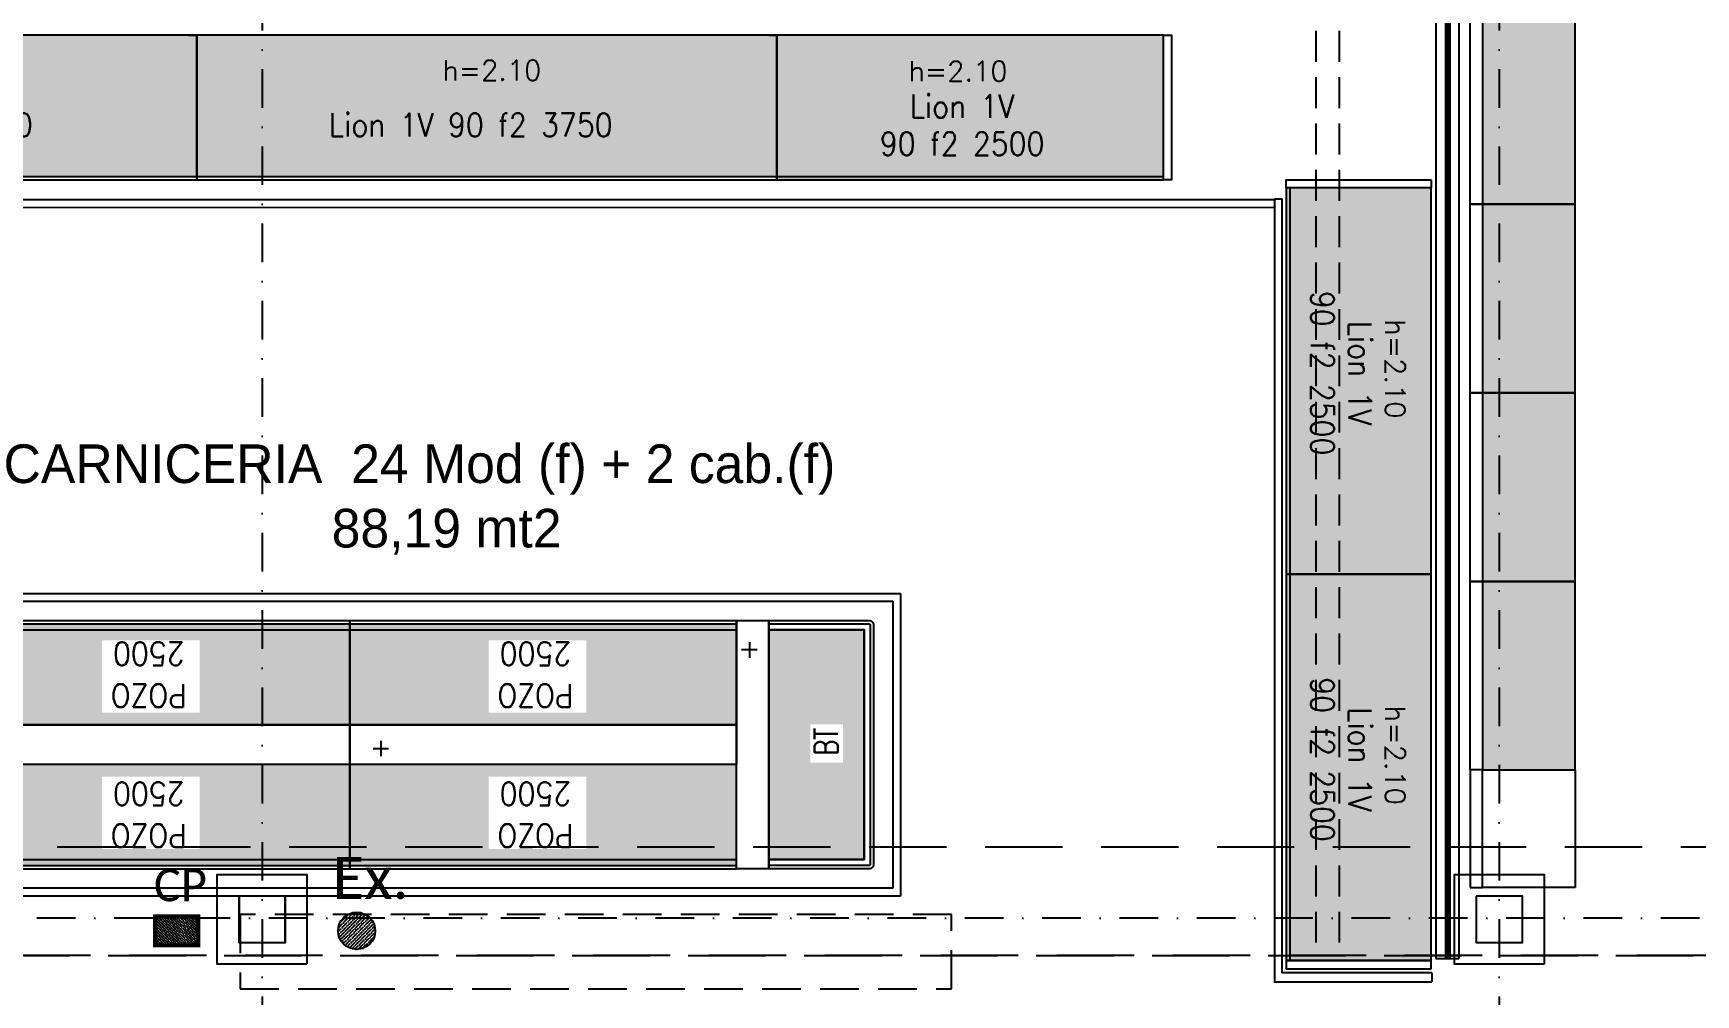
# Model space of a CAD drawing. Header units: millimetres. Extents: x 340 to 1003762, y 22 to 362022.
# Drawn here: x 626740 to 637491, y 282563 to 288784 of the extents above; entities that cross this region are included whole.
import ezdxf
from ezdxf.enums import TextEntityAlignment as Align

# ---------------------------------------------------------------- set-up
doc = ezdxf.new("R2010")
doc.units = ezdxf.units.MM
for name, pattern in [('LSBB_P_002 - PLANTA 1° NIVEL SALA DE VENTAS$0$000_ALTILLO PROPUESTA$0$HIDDEN', [0.375, 0.25, -0.125]), ('LSBB_P_002 - PLANTA 1° NIVEL SALA DE VENTAS$0$CONTINUOS', [0]), ('LSBB_P_002 - PLANTA 1° NIVEL SALA DE VENTAS$0$DASHDOT2', [0.5, 0.25, -0.125, 0, -0.125]), ('LSBB_P_002 - PLANTA 1° NIVEL SALA DE VENTAS$0$DASHED', [0.75, 0.5, -0.25]), ('LSBB_P_002 - PLANTA 1° NIVEL SALA DE VENTAS$0$HIDDEN', [0.375, 0.25, -0.125]), ('LSBB_P_002 - PLANTA 1° NIVEL SALA DE VENTAS$0$LAYOUT$0$LAYOUT 25-04$0$CONTINUOS', [0])]:
    doc.linetypes.add(name, pattern=pattern)
for name, color, linetype in [('A-DEMOLICION SV', 40, 'Continuous'), ('LSBB_P_002 - PLANTA 1° NIVEL SALA DE VENTAS$0$A-DEMOLICIONES', 30, 'LSBB_P_002 - PLANTA 1° NIVEL SALA DE VENTAS$0$DASHED'), ('LSBB_P_002 - PLANTA 1° NIVEL SALA DE VENTAS$0$A-GONDOLAS', 1, 'Continuous'), ('LSBB_P_002 - PLANTA 1° NIVEL SALA DE VENTAS$0$A-LAYOUT', 7, 'Continuous'), ('LSBB_P_002 - PLANTA 1° NIVEL SALA DE VENTAS$0$A-MUEBLES FRIO', 2, 'Continuous'), ('LSBB_P_002 - PLANTA 1° NIVEL SALA DE VENTAS$0$A-SALA DEFENSAS', 9, 'Continuous'), ('LSBB_P_002 - PLANTA 1° NIVEL SALA DE VENTAS$0$A-SE CONSTRUYE RELLENO', 10, 'LSBB_P_002 - PLANTA 1° NIVEL SALA DE VENTAS$0$CONTINUOS'), ('LSBB_P_002 - PLANTA 1° NIVEL SALA DE VENTAS$0$A-TEXTO SV', 2, 'LSBB_P_002 - PLANTA 1° NIVEL SALA DE VENTAS$0$DASHDOT2'), ('LSBB_P_002 - PLANTA 1° NIVEL SALA DE VENTAS$0$CENEFA', 6, 'LSBB_P_002 - PLANTA 1° NIVEL SALA DE VENTAS$0$HIDDEN'), ('LSBB_P_002 - PLANTA 1° NIVEL SALA DE VENTAS$0$E-SF O CP', 7, 'Continuous'), ('LSBB_P_002 - PLANTA 1° NIVEL SALA DE VENTAS$0$EJES', 8, 'LSBB_P_002 - PLANTA 1° NIVEL SALA DE VENTAS$0$DASHDOT2'), ('LSBB_P_002 - PLANTA 1° NIVEL SALA DE VENTAS$0$ESTRUCTURA', 5, 'Continuous'), ('LSBB_P_002 - PLANTA 1° NIVEL SALA DE VENTAS$0$LAYOUT$0$A-GONDOLAS DELGADO', 8, 'Continuous'), ('LSBB_P_002 - PLANTA 1° NIVEL SALA DE VENTAS$0$LAYOUT$0$A-SALA-HATCH-CARNICERIA', 10, 'LSBB_P_002 - PLANTA 1° NIVEL SALA DE VENTAS$0$LAYOUT$0$LAYOUT 25-04$0$CONTINUOS'), ('LSBB_P_002 - PLANTA 1° NIVEL SALA DE VENTAS$0$N- EXTINTOR O RH', 1, 'Continuous'), ('LSBB_P_002 - PLANTA 1° NIVEL SALA DE VENTAS$0$TABIQUE', 3, 'Continuous'), ('LSBB_P_002 - PLANTA 1° NIVEL SALA DE VENTAS$0$ZOCALOS-HORM', 8, 'Continuous')]:
    doc.layers.add(name, color=color, linetype=linetype)
doc.layers.add('LSBB_P_002 - PLANTA 1° NIVEL SALA DE VENTAS$0$LAYOUT$0$A-SALA-HATCH-VINOS Y LICORES', color=7, linetype='Continuous', true_color=0x008542)
doc.styles.add('LSBB_P_002 - PLANTA 1° NIVEL SALA DE VENTAS$0$1208_Sala de Ventas$0$ARQ', font='SIMPLEX.shx')
doc.styles.add('LSBB_P_002 - PLANTA 1° NIVEL SALA DE VENTAS$0$LAYOUT$0$LAYOUT 25-04$0$REF-LAYOUT-19$0$REF-LAYOUT-13$0$ROMANS', font='romans', dxfattribs={"height": 52})
doc.styles.add('LSBB_P_002 - PLANTA 1° NIVEL SALA DE VENTAS$0$LAYOUT$0$LAYOUT 25-04$0$TESTI15', font='romans.shx', dxfattribs={"width": 0.9, "height": 1.5})
doc.styles.add('LSBB_P_002 - PLANTA 1° NIVEL SALA DE VENTAS$0$LAYOUT$0$REF-LAYOUT N+0.00 E 03$0$REF-LAYOUT N+0.00 E 02$0$Walmart_CENTURY GOTHIC', font='GOTHIC.TTF')
doc.styles.add('LSBB_P_002 - PLANTA 1° NIVEL SALA DE VENTAS$0$STANDARD', font='txt')

# ---------------------------------------------------------------- blocks, each defined once
blk = doc.blocks.new('LSBB_P_002 - PLANTA 1° NIVEL SALA DE VENTAS$0$LAYOUT$0$A$C26994FF2')
h = blk.add_hatch(color=256)
h.dxf.hatch_style = 1
h.paths.add_polyline_path([(0, 0), (2.5, 0), (2.5, -0.937), (0, -0.937)])
at = {"layer": 'LSBB_P_002 - PLANTA 1° NIVEL SALA DE VENTAS$0$A-MUEBLES FRIO'}
blk.add_lwpolyline([(2.5, 0), (0, 0), (0, -0.937), (2.5, -0.937)], close=True, dxfattribs=at)
blk.add_lwpolyline([(0, -0.915), (2.5, -0.915)], dxfattribs=at)
at = {"layer": 'LSBB_P_002 - PLANTA 1° NIVEL SALA DE VENTAS$0$A-MUEBLES FRIO', "style": 'LSBB_P_002 - PLANTA 1° NIVEL SALA DE VENTAS$0$LAYOUT$0$LAYOUT 25-04$0$REF-LAYOUT-19$0$REF-LAYOUT-13$0$ROMANS'}
blk.add_text('h=2.10', height=0.13, dxfattribs=at).set_placement((1.172, -0.298), align=Align.CENTER)
at = {"layer": 'LSBB_P_002 - PLANTA 1° NIVEL SALA DE VENTAS$0$A-MUEBLES FRIO', "style": 'LSBB_P_002 - PLANTA 1° NIVEL SALA DE VENTAS$0$LAYOUT$0$LAYOUT 25-04$0$TESTI15', "width": 0.9}
for s, p in [('Lion 1V', (1.199, -0.46)), ('90 f2 2500', (1.199, -0.703))]:
    blk.add_text(s, height=0.15, dxfattribs=at).set_placement(p, align=Align.MIDDLE_CENTER)
blk = doc.blocks.new('LSBB_P_002 - PLANTA 1° NIVEL SALA DE VENTAS$0$1208_Sala de Ventas$0$G. 122 X 60')
h = blk.add_hatch(color=256)
h.dxf.hatch_style = 1
h.paths.add_polyline_path([(-0.005, 0), (0.595, 0), (0.595, 1.22), (-0.005, 1.22)])
at = {"layer": 'LSBB_P_002 - PLANTA 1° NIVEL SALA DE VENTAS$0$A-GONDOLAS'}
for points in [[(-0.005, 0), (-0.085, 0), (-0.085, 1.22), (-0.005, 1.22)], [(-0.005, 0), (0.595, 0), (0.595, 1.22), (-0.005, 1.22)]]:
    blk.add_lwpolyline(points, close=True, dxfattribs=at)
blk = doc.blocks.new('LSBB_P_002 - PLANTA 1° NIVEL SALA DE VENTAS$0$1208_Sala de Ventas$0$CABECERA_POZO_ISLA_1608_X_886')
h = blk.add_hatch(color=256)
h.dxf.hatch_style = 1
h.paths.add_polyline_path([(-3339.4, -3166.6), (-3400.9, -3166.6), (-3400.9, -3315.2), (-3339.4, -3315.2)])
h.paths.add_polyline_path([(-3387.2, -3229.3), (-3387.2, -3254.1), (-3366.1, -3254.1), (-3366.1, -3229.3)], flags=16)
at = {"layer": 'LSBB_P_002 - PLANTA 1° NIVEL SALA DE VENTAS$0$A-MUEBLES FRIO'}
for p, q in [((-3339.4, -3166.6), (-3339.4, -3315.2)), ((-3326.7, -3307.2), (-3326.7, -3297.2)), ((-3331.7, -3302.2), (-3321.7, -3302.2))]:
    blk.add_line(p, q, dxfattribs=at)
for points in [[(-3404, -3160.5), (-3339.4, -3160.5), (-3339.4, -3321.3), (-3404, -3321.3, -0.414214), (-3407, -3318.3), (-3407, -3163.5, -0.414214)], [(-3404, -3162.7), (-3339.4, -3162.7), (-3339.4, -3319.1), (-3404, -3319.1, -0.414214), (-3404.8, -3318.3), (-3404.8, -3163.5, -0.414214)]]:
    blk.add_lwpolyline(points, format="xyb", close=True, dxfattribs=at)
for points in [[(-3318.4, -3160.5), (-3318.4, -3321.3), (-3339.4, -3321.3), (-3339.4, -3160.5)], [(-3400.9, -3166.6), (-3339.4, -3166.6), (-3339.4, -3315.2), (-3400.9, -3315.2)], [(-3339.4, -3166.6), (-3400.9, -3166.6), (-3400.9, -3315.2), (-3339.4, -3315.2)]]:
    blk.add_lwpolyline(points, close=True, dxfattribs=at)
at = {"layer": 'LSBB_P_002 - PLANTA 1° NIVEL SALA DE VENTAS$0$A-MUEBLES FRIO', "insert": (-3376.4, -3242.9), "char_height": 15, "width": 142.275, "attachment_point": 5, "rotation": 270, "line_spacing_factor": 1.081434, "style": 'LSBB_P_002 - PLANTA 1° NIVEL SALA DE VENTAS$0$1208_Sala de Ventas$0$ARQ'}
blk.add_mtext('{\\W0.750000x;BT }', dxfattribs=at)
blk = doc.blocks.new('LSBB_P_002 - PLANTA 1° NIVEL SALA DE VENTAS$0$1208_Sala de Ventas$0$POZO_2500_X_1608')
h = blk.add_hatch(color=256)
h.dxf.hatch_style = 1
h.paths.add_polyline_path([(-3068.4, -3162.7), (-3068.4, -3228.1), (-3318.4, -3228.1), (-3318.4, -3162.7)])
h.paths.add_polyline_path([(-3158.2, -3220.3), (-3221.2, -3220.3), (-3221.2, -3173.4), (-3158.2, -3173.4)], flags=16)
h = blk.add_hatch(color=256)
h.dxf.hatch_style = 1
h.paths.add_polyline_path([(-3068.4, -3319.1), (-3068.4, -3253.7), (-3318.4, -3253.7), (-3318.4, -3319.1)])
h.paths.add_polyline_path([(-3158.2, -3261.6), (-3221.2, -3261.6), (-3221.2, -3308.4), (-3158.2, -3308.4)], flags=16)
at = {"layer": 'LSBB_P_002 - PLANTA 1° NIVEL SALA DE VENTAS$0$A-MUEBLES FRIO'}
for p, q in [((-3088.4, -3243.4), (-3088.4, -3233.4)), ((-3083.4, -3238.4), (-3093.4, -3238.4))]:
    blk.add_line(p, q, dxfattribs=at)
for points in [[(-3068.4, -3160.5), (-3318.4, -3160.5), (-3318.4, -3228.1), (-3068.4, -3228.1)], [(-3068.4, -3160.5), (-3318.4, -3160.5), (-3318.4, -3228.1), (-3068.4, -3228.1)], [(-3068.4, -3162.7), (-3318.4, -3162.7), (-3318.4, -3228.1), (-3068.4, -3228.1)], [(-3068.4, -3162.7), (-3318.4, -3162.7), (-3318.4, -3228.1), (-3068.4, -3228.1)], [(-3068.4, -3166.6), (-3318.4, -3166.6), (-3318.4, -3228.1), (-3068.4, -3228.1)], [(-3068.4, -3166.6), (-3318.4, -3166.6), (-3318.4, -3228.1), (-3068.4, -3228.1)], [(-3068.4, -3253.7), (-3318.4, -3253.7), (-3318.4, -3228.1), (-3068.4, -3228.1)], [(-3068.4, -3321.3), (-3318.4, -3321.3), (-3318.4, -3253.7), (-3068.4, -3253.7)], [(-3068.4, -3319.1), (-3318.4, -3319.1), (-3318.4, -3253.7), (-3068.4, -3253.7)], [(-3068.4, -3315.2), (-3318.4, -3315.2), (-3318.4, -3253.7), (-3068.4, -3253.7)], [(-3068.4, -3321.3), (-3318.4, -3321.3), (-3318.4, -3253.7), (-3068.4, -3253.7)], [(-3068.4, -3319.1), (-3318.4, -3319.1), (-3318.4, -3253.7), (-3068.4, -3253.7)], [(-3068.4, -3315.2), (-3318.4, -3315.2), (-3318.4, -3253.7), (-3068.4, -3253.7)]]:
    blk.add_lwpolyline(points, close=True, dxfattribs=at)
at = {"layer": 'LSBB_P_002 - PLANTA 1° NIVEL SALA DE VENTAS$0$A-MUEBLES FRIO', "char_height": 15, "width": 142.275, "attachment_point": 5, "line_spacing_factor": 1.081434, "style": 'LSBB_P_002 - PLANTA 1° NIVEL SALA DE VENTAS$0$1208_Sala de Ventas$0$ARQ'}
for insert in [(-3188.4, -3195.6), (-3188.4, -3286.2)]:
    blk.add_mtext('{\\W0.9;POZO \\P2500 }', dxfattribs=dict(at, insert=insert))
blk = doc.blocks.new('LSBB_P_002 - PLANTA 1° NIVEL SALA DE VENTAS$0$LAYOUT$0$A$C773A1592')
h = blk.add_hatch(color=256)
h.dxf.hatch_style = 1
h.paths.add_polyline_path([(0, 0), (3.75, 0), (3.75, -0.915), (0, -0.915)])
at = {"layer": 'LSBB_P_002 - PLANTA 1° NIVEL SALA DE VENTAS$0$A-MUEBLES FRIO'}
blk.add_lwpolyline([(3.75, 0), (0, 0), (0, -0.937), (3.75, -0.937)], close=True, dxfattribs=at)
blk.add_lwpolyline([(0, -0.915), (3.75, -0.915)], dxfattribs=at)
at = {"layer": 'LSBB_P_002 - PLANTA 1° NIVEL SALA DE VENTAS$0$A-MUEBLES FRIO', "style": 'LSBB_P_002 - PLANTA 1° NIVEL SALA DE VENTAS$0$LAYOUT$0$LAYOUT 25-04$0$REF-LAYOUT-19$0$REF-LAYOUT-13$0$ROMANS'}
blk.add_text('h=2.10', height=0.13, dxfattribs=at).set_placement((1.908, -0.293), align=Align.CENTER)
at = {"layer": 'LSBB_P_002 - PLANTA 1° NIVEL SALA DE VENTAS$0$A-MUEBLES FRIO', "style": 'LSBB_P_002 - PLANTA 1° NIVEL SALA DE VENTAS$0$LAYOUT$0$LAYOUT 25-04$0$TESTI15', "width": 0.9}
blk.add_text('Lion 1V 90 f2 3750', height=0.15, dxfattribs=at).set_placement((1.772, -0.577), align=Align.MIDDLE)
blk = doc.blocks.new('LSBB_P_002 - PLANTA 1° NIVEL SALA DE VENTAS$0$A$C49184C2C')
at = {"layer": 'LSBB_P_002 - PLANTA 1° NIVEL SALA DE VENTAS$0$E-SF O CP', "linetype": 'ByBlock'}
h = blk.add_hatch(dxfattribs=at)
h.set_pattern_fill('ANSI36,_I', color=3, scale=0.126, style=2)
h.set_pattern_definition([(315, (8652.031924, 21254.503363), (0.008352698853, -0.03062656246), [0.039375, -0.007875, 0, -0.007875])])
h.paths.add_polyline_path([(0.382, 0.018), (0.022, 0.018), (0.022, 0.258), (0.382, 0.258)])
at = {"layer": 'LSBB_P_002 - PLANTA 1° NIVEL SALA DE VENTAS$0$E-SF O CP', "color": 3, "const_width": 0.036}
blk.add_lwpolyline([(0.382, 0.018), (0.022, 0.018), (0.022, 0.258), (0.382, 0.258)], close=True, dxfattribs=at)
at = {"layer": 'LSBB_P_002 - PLANTA 1° NIVEL SALA DE VENTAS$0$E-SF O CP', "color": 3, "insert": (0.233, 0.519, 0), "char_height": 0.27, "width": 6.00887, "attachment_point": 5, "style": 'LSBB_P_002 - PLANTA 1° NIVEL SALA DE VENTAS$0$STANDARD'}
blk.add_mtext('{\\fCalibri|b0|i0|c0|p34;CP}', dxfattribs=at)
blk = doc.blocks.new('LSBB_P_002 - PLANTA 1° NIVEL SALA DE VENTAS$0$CP. EXISTENTES')
at = {"layer": 'LSBB_P_002 - PLANTA 1° NIVEL SALA DE VENTAS$0$N- EXTINTOR O RH', "color": 20, "xscale": 0.7761600000000002, "yscale": 0.7761600000000002, "zscale": 0.7761600000000002}
blk.add_blockref('LSBB_P_002 - PLANTA 1° NIVEL SALA DE VENTAS$0$A$C49184C2C', (850.73, 296.977), dxfattribs=at)
blk = doc.blocks.new('LSBB_P_002 - PLANTA 1° NIVEL SALA DE VENTAS$0$SVLY')
at = {"layer": 'LSBB_P_002 - PLANTA 1° NIVEL SALA DE VENTAS$0$A-GONDOLAS'}
for points in [[(1059.251, 297.366), (1059.331, 297.366), (1059.331, 298.126), (1059.251, 298.126)], [(1059.931, 297.366), (1059.331, 297.366), (1059.331, 298.126), (1059.931, 298.126)]]:
    blk.add_lwpolyline(points, close=True, dxfattribs=at)
at = {"layer": 'LSBB_P_002 - PLANTA 1° NIVEL SALA DE VENTAS$0$A-MUEBLES FRIO'}
for points in [[(1057.267, 302.88), (1057.319, 302.88), (1057.319, 301.943), (1057.267, 301.943)], [(1058.999, 301.944), (1058.999, 301.892), (1058.062, 301.892), (1058.062, 301.944)], [(1058.999, 296.84), (1058.999, 296.892), (1058.062, 296.892), (1058.062, 296.84)]]:
    blk.add_lwpolyline(points, close=True, dxfattribs=at)
at = {"layer": 'LSBB_P_002 - PLANTA 1° NIVEL SALA DE VENTAS$0$A-SALA DEFENSAS', "color": 1, "linetype": 'Continuous'}
for p, q in [((1057.986, 301.815), (1047.094, 301.815)), ((1047.094, 301.765), (1057.986, 301.766)), ((1048.446, 299.268, -0.001), (1055.568, 299.268, -0.001)), ((1048.496, 299.218, -0.001), (1055.518, 299.218, -0.001)), ((1055.518, 299.218, -0.001), (1055.518, 297.36, -0.001)), ((1055.568, 299.268, -0.001), (1055.568, 297.31, -0.001)), ((1055.518, 297.36, -0.001), (1048.496, 297.36, -0.001)), ((1055.568, 297.31, -0.001), (1048.446, 297.31, -0.001))]:
    blk.add_line(p, q, dxfattribs=at)
at = {"layer": 'LSBB_P_002 - PLANTA 1° NIVEL SALA DE VENTAS$0$A-SALA DEFENSAS', "color": 1, "linetype": 'Continuous', "elevation": -0.001, "flags": 128}
for points in [[(1057.986, 301.82), (1057.986, 296.755), (1059.003, 296.755)], [(1057.986, 301.82), (1058.036, 301.82)], [(1059.003, 296.813), (1058.036, 296.813), (1058.036, 301.82)], [(1059.003, 296.813), (1059.003, 296.755)]]:
    blk.add_lwpolyline(points, dxfattribs=at)
at = {"layer": 'LSBB_P_002 - PLANTA 1° NIVEL SALA DE VENTAS$0$ESTRUCTURA'}
for points in [[(1051.289, 297.31), (1051.289, 297.01), (1051.589, 297.01), (1051.589, 297.31)], [(1051.289, 297.31), (1051.289, 297.01), (1051.589, 297.01), (1051.589, 297.31)], [(1051.29, 297.31), (1051.29, 297.01), (1051.59, 297.01), (1051.59, 297.31)], [(1059.29, 297.31), (1059.29, 297.01), (1059.59, 297.01), (1059.59, 297.31)]]:
    blk.add_lwpolyline(points, close=True, dxfattribs=at)
at = {"layer": 'LSBB_P_002 - PLANTA 1° NIVEL SALA DE VENTAS$0$LAYOUT$0$A-GONDOLAS DELGADO'}
for p, q in [((1050.965, 302.88), (1051.017, 302.88)), ((1051.017, 302.88), (1051.017, 301.943)), ((1051.017, 301.943), (1051.017, 302.88)), ((1054.715, 302.88), (1054.767, 302.88)), ((1054.767, 302.88), (1054.767, 301.943)), ((1054.767, 301.943), (1054.767, 302.88)), ((1057.267, 301.943), (1057.267, 302.88))]:
    blk.add_line(p, q, dxfattribs=at)
for points in [[(1051.017, 302.88), (1047.267, 302.88), (1047.267, 301.943), (1051.017, 301.943)], [(1054.767, 302.88), (1051.017, 302.88), (1051.017, 301.943), (1054.767, 301.943)]]:
    blk.add_lwpolyline(points, close=True, dxfattribs=at)
for points in [[(1047.267, 301.965), (1051.017, 301.965)], [(1051.017, 301.965), (1054.767, 301.965)]]:
    blk.add_lwpolyline(points, dxfattribs=at)
at = {"layer": 'LSBB_P_002 - PLANTA 1° NIVEL SALA DE VENTAS$0$E-SF O CP'}
blk.add_blockref('LSBB_P_002 - PLANTA 1° NIVEL SALA DE VENTAS$0$CP. EXISTENTES', (200, 0), dxfattribs=at)
at = {"layer": 'LSBB_P_002 - PLANTA 1° NIVEL SALA DE VENTAS$0$LAYOUT$0$A-SALA-HATCH-CARNICERIA'}
for name, p in [('LSBB_P_002 - PLANTA 1° NIVEL SALA DE VENTAS$0$LAYOUT$0$A$C773A1592', (1047.267, 302.88)), ('LSBB_P_002 - PLANTA 1° NIVEL SALA DE VENTAS$0$LAYOUT$0$A$C773A1592', (1051.017, 302.88)), ('LSBB_P_002 - PLANTA 1° NIVEL SALA DE VENTAS$0$LAYOUT$0$A$C26994FF2', (1054.767, 302.88))]:
    blk.add_blockref(name, p, dxfattribs=at)
at = {"layer": 'LSBB_P_002 - PLANTA 1° NIVEL SALA DE VENTAS$0$LAYOUT$0$A-SALA-HATCH-CARNICERIA', "rotation": 270}
for p in [(1058.999, 301.892), (1058.999, 299.392)]:
    blk.add_blockref('LSBB_P_002 - PLANTA 1° NIVEL SALA DE VENTAS$0$LAYOUT$0$A$C26994FF2', p, dxfattribs=at)
at = {"layer": 'LSBB_P_002 - PLANTA 1° NIVEL SALA DE VENTAS$0$LAYOUT$0$A-SALA-HATCH-CARNICERIA', "xscale": 0.01, "yscale": 0.01, "zscale": 0.01, "rotation": 180}
for name, p in [('LSBB_P_002 - PLANTA 1° NIVEL SALA DE VENTAS$0$1208_Sala de Ventas$0$POZO_2500_X_1608', (1018.823, 265.88, -0.001)), ('LSBB_P_002 - PLANTA 1° NIVEL SALA DE VENTAS$0$1208_Sala de Ventas$0$POZO_2500_X_1608', (1021.323, 265.88, -0.001)), ('LSBB_P_002 - PLANTA 1° NIVEL SALA DE VENTAS$0$1208_Sala de Ventas$0$CABECERA_POZO_ISLA_1608_X_886', (1021.323, 265.88, -0.001))]:
    blk.add_blockref(name, p, dxfattribs=at)
at = {"layer": 'LSBB_P_002 - PLANTA 1° NIVEL SALA DE VENTAS$0$LAYOUT$0$A-SALA-HATCH-VINOS Y LICORES'}
for p in [(1059.336, 301.786), (1059.336, 300.566), (1059.336, 299.346), (1059.336, 298.126)]:
    blk.add_blockref('LSBB_P_002 - PLANTA 1° NIVEL SALA DE VENTAS$0$1208_Sala de Ventas$0$G. 122 X 60', p, dxfattribs=at)
at = {"layer": 'LSBB_P_002 - PLANTA 1° NIVEL SALA DE VENTAS$0$A-TEXTO SV', "insert": (1048.637, 300.232), "char_height": 0.25, "width": 8.08144, "attachment_point": 1, "style": 'LSBB_P_002 - PLANTA 1° NIVEL SALA DE VENTAS$0$LAYOUT$0$REF-LAYOUT N+0.00 E 03$0$REF-LAYOUT N+0.00 E 02$0$Walmart_CENTURY GOTHIC'}
blk.add_mtext('\\pi1.1306;CARNICERIA  24 Mod (f) + 2 cab.(f)\\P\\pi3.2521;88,19 mt2', dxfattribs=at)
blk = doc.blocks.new('LSBB_P_002 - PLANTA 1° NIVEL SALA DE VENTAS$0$A$C733336A8')
at = {"layer": 'LSBB_P_002 - PLANTA 1° NIVEL SALA DE VENTAS$0$N- EXTINTOR O RH', "linetype": 'ByBlock'}
h = blk.add_hatch(dxfattribs=at)
h.set_pattern_fill('ANSI36,_I', color=256, scale=0.126, style=2)
h.set_pattern_definition([(45, (8652.443333, -21254.299438), (0.008352698853, 0.03062656246), [0.039375, -0.007875, 0, -0.007875])])
edge = h.paths.add_edge_path()
edge.add_arc((0.172, 0.12), 0.12, 0, 360)
at = {"layer": 'LSBB_P_002 - PLANTA 1° NIVEL SALA DE VENTAS$0$N- EXTINTOR O RH'}
blk.add_circle((0.172, 0.12), 0.12, dxfattribs=at)
at = {"layer": 'LSBB_P_002 - PLANTA 1° NIVEL SALA DE VENTAS$0$N- EXTINTOR O RH', "insert": (0.262, 0.46), "char_height": 0.27, "width": 6.00887, "attachment_point": 5, "style": 'LSBB_P_002 - PLANTA 1° NIVEL SALA DE VENTAS$0$STANDARD'}
blk.add_mtext('{\\fCalibri|b0|i0|c0|p34;Ex.}', dxfattribs=at)
blk = doc.blocks.new('LSBB_P_002 - PLANTA 1° NIVEL SALA DE VENTAS$0$EXTINTORES EXISTENTES')
at = {"layer": 'LSBB_P_002 - PLANTA 1° NIVEL SALA DE VENTAS$0$N- EXTINTOR O RH', "color": 20}
blk.add_blockref('LSBB_P_002 - PLANTA 1° NIVEL SALA DE VENTAS$0$A$C733336A8', (851.799, 296.962), dxfattribs=at)
blk = doc.blocks.new('LSBB_P_002 - PLANTA 1° NIVEL SALA DE VENTAS$0$DEMOL')
at = {"layer": 'LSBB_P_002 - PLANTA 1° NIVEL SALA DE VENTAS$0$A-DEMOLICIONES', "linetype": 'LSBB_P_002 - PLANTA 1° NIVEL SALA DE VENTAS$0$000_ALTILLO PROPUESTA$0$HIDDEN', "ltscale": 0.8}
for p, q in [((1058.254, 302.908), (1058.253, 297.01)), ((1058.404, 302.908), (1058.403, 297.01))]:
    blk.add_line(p, q, dxfattribs=at)
blk = doc.blocks.new('LSBB_P_002 - PLANTA 1° NIVEL SALA DE VENTAS', base_point=(223.57, 14.22))
at = {"layer": 'LSBB_P_002 - PLANTA 1° NIVEL SALA DE VENTAS$0$A-SE CONSTRUYE RELLENO', "const_width": 0.04}
blk.add_lwpolyline([(859.107, 304.936), (859.107, 296.906)], dxfattribs=at)
at = {"layer": 'LSBB_P_002 - PLANTA 1° NIVEL SALA DE VENTAS$0$CENEFA', "color": 7, "ltscale": 2}
for p, q in [((874.614, 297.626), (776.124, 297.626)), ((874.614, 297.626), (799.249, 297.626)), ((872.829, 296.926), (795.694, 296.926)), ((795.694, 296.926), (872.829, 296.926))]:
    blk.add_line(p, q, dxfattribs=at)
at = {"layer": 'LSBB_P_002 - PLANTA 1° NIVEL SALA DE VENTAS$0$CENEFA', "color": 7}
for p, q in [((851.297, 297.19), (851.297, 296.71)), ((855.897, 297.19), (851.297, 297.19)), ((851.297, 297.19), (851.297, 296.71)), ((855.897, 297.19), (851.297, 297.19)), ((855.897, 296.71), (855.897, 297.19)), ((855.897, 296.71), (855.897, 297.19)), ((851.297, 296.71), (855.897, 296.71)), ((851.297, 296.71), (855.897, 296.71))]:
    blk.add_line(p, q, dxfattribs=at)
at = {"layer": 'LSBB_P_002 - PLANTA 1° NIVEL SALA DE VENTAS$0$CENEFA', "color": 7, "ltscale": 2}
blk.add_lwpolyline([(795.614, 253.396), (795.614, 257.716), (795.839, 257.716), (795.839, 258.156), (798.427, 258.156), (798.427, 257.917), (798.579, 257.917), (798.579, 263.416), (795.694, 263.416), (795.694, 296.926), (872.829, 296.926), (872.829, 249.191), (859.149, 249.191), (859.149, 250.068), (855.802, 250.068), (855.802, 257.679), (849.185, 257.679), (849.185, 262.955), (848.659, 262.955), (848.659, 257.129), (855.289, 257.129), (855.289, 253.396)], close=True, dxfattribs=at)
at = {"layer": 'LSBB_P_002 - PLANTA 1° NIVEL SALA DE VENTAS$0$EJES'}
for p, q in [((851.439, 330.166), (851.439, 242.519)), ((859.439, 330.166), (859.439, 242.519)), ((879.738, 297.166), (769.057, 297.166))]:
    blk.add_line(p, q, dxfattribs=at)
at = {"layer": 'LSBB_P_002 - PLANTA 1° NIVEL SALA DE VENTAS$0$ESTRUCTURA'}
for points in [[(851.289, 297.31), (851.289, 297.01), (851.589, 297.01), (851.589, 297.31)], [(851.289, 297.31), (851.289, 297.01), (851.589, 297.01), (851.589, 297.31)], [(851.29, 297.31), (851.29, 297.01), (851.59, 297.01), (851.59, 297.31)], [(859.29, 297.31), (859.29, 297.01), (859.59, 297.01), (859.59, 297.31)]]:
    blk.add_lwpolyline(points, close=True, dxfattribs=at)
at = {"layer": 'LSBB_P_002 - PLANTA 1° NIVEL SALA DE VENTAS$0$TABIQUE'}
for points in [[(859.028, 305.016), (859.028, 296.906)], [(859.178, 304.906), (859.178, 296.906)], [(859.028, 296.906), (859.178, 296.906)]]:
    blk.add_lwpolyline(points, dxfattribs=at)
at = {"layer": 'LSBB_P_002 - PLANTA 1° NIVEL SALA DE VENTAS$0$ZOCALOS-HORM'}
for points in [[(851.729, 296.87), (851.149, 296.87), (851.149, 297.45), (851.729, 297.45)], [(859.729, 296.87), (859.149, 296.87), (859.149, 297.45), (859.729, 297.45)]]:
    blk.add_lwpolyline(points, close=True, dxfattribs=at)
at = {"layer": 'LSBB_P_002 - PLANTA 1° NIVEL SALA DE VENTAS$0$A-DEMOLICIONES'}
blk.add_blockref('LSBB_P_002 - PLANTA 1° NIVEL SALA DE VENTAS$0$DEMOL', (-200, 0), dxfattribs=at)
at = {"layer": 'LSBB_P_002 - PLANTA 1° NIVEL SALA DE VENTAS$0$A-LAYOUT', "color": 1}
blk.add_blockref('LSBB_P_002 - PLANTA 1° NIVEL SALA DE VENTAS$0$SVLY', (-200, 0), dxfattribs=at)
at = {"layer": 'LSBB_P_002 - PLANTA 1° NIVEL SALA DE VENTAS$0$N- EXTINTOR O RH'}
blk.add_blockref('LSBB_P_002 - PLANTA 1° NIVEL SALA DE VENTAS$0$EXTINTORES EXISTENTES', (0.08, 0.003), dxfattribs=at)

msp = doc.modelspace()

# ---------------------------------------------------------------- block references
at = {"layer": 'A-DEMOLICION SV', "xscale": 1000, "yscale": 1000, "zscale": 1000}
msp.add_blockref('LSBB_P_002 - PLANTA 1° NIVEL SALA DE VENTAS', (351, 112), dxfattribs=at)

doc.saveas('drawing.dxf')
